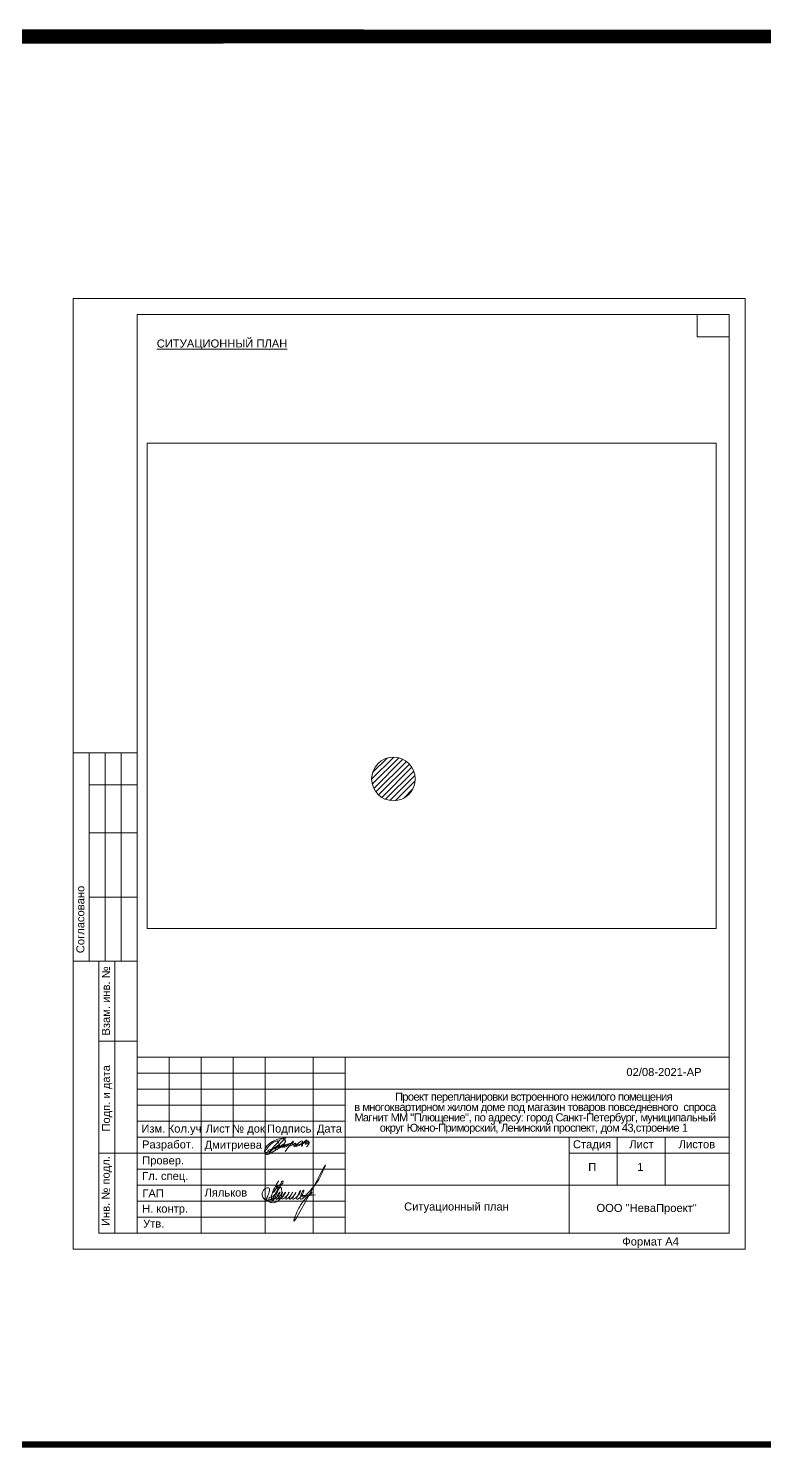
# Model space of a CAD drawing. Header units: metres. Extents: x -443 to 179, y -184 to -91.
# Drawn here: x -320.96 to -297.96, y -183.84 to -139.35 of the extents above; entities that cross this region are included whole.
import ezdxf
from ezdxf.enums import TextEntityAlignment as Align

# ---------------------------------------------------------------- set-up
doc = ezdxf.new("R2010")
doc.units = ezdxf.units.M
doc.header["$MEASUREMENT"] = 0
doc.header["$XCLIPFRAME"] = 0
for name, color, linetype, lineweight in [('Level 1', 7, 'Continuous', 0), ('Level 50', 7, 'Continuous', 0), ('Level 63', 7, 'Continuous', 0)]:
    doc.layers.add(name, color=color, linetype=linetype, lineweight=lineweight)
doc.styles.add('GOST 2.304', font='CS_Gost2304.shx')
doc.styles.add('Style-Arial', font='arial.ttf')
picture_1 = doc.add_image_def('image1.jpg', size_in_pixel=(839, 752))

# ---------------------------------------------------------------- blocks, each defined once
blk = doc.blocks.new('*U4')
at = {"layer": 'Level 50', "color": 7, "linetype": 'Continuous', "lineweight": 0}
for p, q in [((10.511, 14.855), (-10.489, 14.855)), ((-10.489, 14.855), (-10.489, -14.845)), ((10.511, -14.845), (10.511, 14.855)), ((-10.489, -14.845), (10.511, -14.845))]:
    blk.add_line(p, q, dxfattribs=at)
at = {"layer": 'Level 50', "color": 7, "linetype": 'Continuous', "lineweight": 13}
for p, q in [((-8.489, 14.355), (-8.489, -14.345)), ((-8.489, 14.355), (10.011, 14.355)), ((9.011, 13.655), (9.011, 14.355)), ((10.011, -14.345), (10.011, 14.355)), ((9.011, 13.655), (10.011, 13.655))]:
    blk.add_line(p, q, dxfattribs=at)
at = {"layer": 'Level 63', "color": 7, "linetype": 'Continuous', "lineweight": 13}
for p, q in [((-10.489, 0.655), (-8.489, 0.655)), ((-10.489, 0.655), (-10.489, -5.845)), ((-9.989, 0.655), (-9.989, -5.845)), ((-9.489, 0.655), (-9.489, -5.845)), ((-8.989, 0.655), (-8.989, -5.845)), ((-9.989, -0.345), (-8.489, -0.345)), ((-9.989, -1.845), (-8.489, -1.845)), ((-9.989, -3.845), (-8.489, -3.845)), ((-10.489, -5.845), (-8.489, -5.845)), ((-9.689, -5.845), (-8.489, -5.845)), ((-9.189, -14.345), (-9.189, -5.845)), ((-9.689, -8.345), (-8.489, -8.345)), ((-8.489, -8.845), (10.011, -8.845)), ((-8.489, -8.845), (-8.489, -14.345)), ((-7.489, -8.845), (-7.489, -11.345)), ((-6.489, -8.845), (-6.489, -14.345)), ((-5.489, -8.845), (-5.489, -11.345)), ((-4.489, -8.845), (-4.489, -14.345)), ((-2.989, -8.845), (-2.989, -14.345)), ((-1.989, -8.845), (-1.989, -14.345)), ((-1.989, -9.845), (10.011, -9.845)), ((-8.489, -10.845), (-1.989, -10.845)), ((-8.489, -11.345), (-1.989, -11.345)), ((-1.989, -11.345), (10.011, -11.345)), ((-9.689, -11.845), (-8.489, -11.845)), ((5.011, -11.845), (10.011, -11.845)), ((-1.989, -12.845), (10.011, -12.845)), ((-8.489, -14.345), (10.011, -14.345))]:
    blk.add_line(p, q, dxfattribs=at)
at = {"layer": 'Level 63', "color": 7, "linetype": 'Continuous', "lineweight": 0}
for p, q in [((-8.489, -9.345), (-1.989, -9.345)), ((-8.489, -9.845), (-1.989, -9.845)), ((-8.489, -10.345), (-1.989, -10.345)), ((-8.489, -11.845), (-1.989, -11.845)), ((-8.489, -12.345), (-1.989, -12.345)), ((-8.489, -12.845), (-1.989, -12.845)), ((-8.489, -13.345), (-1.989, -13.345)), ((-8.489, -13.845), (-1.989, -13.845))]:
    blk.add_line(p, q, dxfattribs=at)
at = {"layer": 'Level 63', "color": 7, "linetype": 'Continuous', "lineweight": 13, "flags": 128}
for points in [[(-8.489, -14.345), (-9.689, -14.345), (-9.689, -5.845)], [(5.011, -11.345), (5.011, -14.345)], [(6.511, -11.345), (6.511, -12.845)], [(8.011, -11.345), (8.011, -12.845)]]:
    blk.add_lwpolyline(points, dxfattribs=at)
at = {"color": 7, "linetype": 'Continuous', "lineweight": 0, "insert": (7.559, -14.646), "char_height": 0.25, "attachment_point": 5, "line_spacing_factor": 1.214483, "style": 'Style-Arial'}
blk.add_mtext('Формат А4', dxfattribs=at)
at = {"layer": 'Level 63', "color": 7, "linetype": 'Continuous', "lineweight": 0, "style": 'Style-Arial'}
for s, p in [('Согласовано', (-10.261, -4.547)), ('Взам. инв. №', (-9.463, -7.093)), ('Подп. и дата', (-9.46, -10.136)), ('Инв. № подл.', (-9.469, -13.033))]:
    blk.add_text(s, height=0.25002, rotation=90, dxfattribs=at).set_placement(p, align=Align.MIDDLE_CENTER)
for s, p in [('Изм.', (-7.982, -11.08)), ('Кол.уч', (-7.004, -11.08)), ('Лист', (-5.966, -11.08)), ('№ док', (-5.007, -11.08)), ('Подпись', (-3.733, -11.08)), ('Дата', (-2.478, -11.08)), ('Разработ.', (-7.52, -11.576)), ('Стадия', (5.73, -11.57)), ('Лист', (7.274, -11.57)), ('Листов', (9.008, -11.57)), ('Провер.', (-7.674, -12.074)), ('Гл. спец.', (-7.608, -12.561)), ('ГАП', (-7.987, -13.103)), ('Н. контр.', (-7.613, -13.58)), ('Утв.', (-7.969, -14.047))]:
    blk.add_text(s, height=0.25, dxfattribs=at).set_placement(p, align=Align.MIDDLE_CENTER)
at = {"layer": 'Level 63', "color": 7, "linetype": 'Continuous', "lineweight": 0, "insert": (7.434, -13.597), "char_height": 0.25, "attachment_point": 5, "line_spacing_factor": 0.6, "style": 'GOST 2.304'}
blk.add_mtext('\\fArial|b0|i0|c204204|p39;ООО "НеваПроект"', dxfattribs=at)
blk = doc.blocks.new('формат А4')
at = {"layer": 'Level 50', "color": 7, "linetype": 'Continuous', "lineweight": 0}
blk.add_blockref('*U4', (10.489, -14.855), dxfattribs=at)

msp = doc.modelspace()

# ---------------------------------------------------------------- hatches: boundary and pattern name
at = {"linetype": 'Continuous', "lineweight": 13}
h = msp.add_hatch(dxfattribs=at)
h.set_pattern_fill('ANSI31', color=1)
h.paths.add_polyline_path([(-310.23608315, -162.79665249, 1), (-308.87352543, -162.79665249, 1)])

# ---------------------------------------------------------------- linework, layer by layer
at = {"color": 1, "linetype": 'Continuous', "lineweight": 13}
msp.add_lwpolyline([(-442.29268327, -139.59917875, 0.5, 0.2, 0), (179.07218429, -139.59917875, 0.2, 0.2, 0), (179.07218429, -183.59219554, 0.2, 0.2, 0), (-442.29268327, -183.59219554, 0.2, 0.2, 0)], format="xyseb", close=True, dxfattribs=at)
at = {"color": 5, "linetype": 'Continuous', "lineweight": 20}
for points in [[(-312.94661702, -174.06755162), (-312.97782316, -174.04136973), (-313.00094647, -174.0322458), (-313.02893988, -174.02859688), (-313.07275275, -174.02981297), (-313.11839351, -174.0383282), (-313.17437776, -174.05049301), (-313.2425334, -174.08029699), (-313.27417616, -174.09306984), (-313.33405133, -174.12245296), (-313.4180277, -174.17597851), (-313.45879966, -174.21368902), (-313.49835344, -174.2489667), (-313.52512868, -174.28363634), (-313.54642796, -174.3152651), (-313.55981494, -174.33898602), (-313.57198504, -174.36635717), (-313.57807073, -174.39555244), (-313.58293954, -174.42353163), (-313.57928761, -174.44360363), (-313.56590063, -174.45880932), (-313.55190393, -174.46854129), (-313.52512868, -174.47097412), (-313.46610223, -174.44968604), (-313.40889981, -174.42292359), (-313.37179142, -174.38186916), (-313.32701099, -174.31959472), (-313.27249553, -174.25829419), (-313.21213852, -174.19407387), (-313.14399321, -174.12693442), (-313.10408031, -174.08801371), (-313.03690903, -174.03644255), (-312.98987957, -174.00645072), (-312.95939685, -173.99182625), (-312.9417172, -173.98573272), (-312.93379198, -173.98573272), (-312.92525702, -173.98877948), (-312.92220966, -173.99548237), (-312.92708622, -174.01010684), (-312.95695921, -174.05458896), (-313.0484048, -174.14842934), (-313.14899637, -174.23556683), (-313.25873134, -174.31600078), (-313.33813602, -174.37418451), (-313.44970018, -174.48447741), (-313.40763513, -174.42354211)], [(-312.94661702, -174.06755162), (-312.94008953, -174.07275436), (-312.93362663, -174.08822512), (-312.93077174, -174.10534788), (-312.93242525, -174.12802877), (-312.95681841, -174.17964117), (-313.00690427, -174.23625014), (-313.0546791, -174.27399011), (-313.14833368, -174.34441915), (-313.32029619, -174.44914933), (-313.40445729, -174.49538228), (-313.45309117, -174.52045935), (-313.48821535, -174.52740375), (-313.51909466, -174.52740375), (-313.5434116, -174.51930152), (-313.55962246, -174.50039783), (-313.56425488, -174.48303683), (-313.56232492, -174.44831483), (-313.55212999, -174.41964054), (-313.528499, -174.37433701), (-313.51455267, -174.3499426), (-313.49479451, -174.32206355), (-313.4618664, -174.28334246), (-313.43823541, -174.2616584), (-313.39474033, -174.22156021), (-313.34050519, -174.1805156), (-313.30873841, -174.15728296), (-313.27774801, -174.13830989), (-313.24791764, -174.12398322), (-313.21305182, -174.11004336), (-313.18167258, -174.10500949), (-313.16307834, -174.10926907), (-313.14332148, -174.13288854), (-313.14525789, -174.16580146), (-313.15416876, -174.18206484)], [(-313.46702587, -174.42503833), (-313.47571843, -174.41945335), (-313.46081746, -174.39835377), (-313.18391128, -174.30216499), (-313.14076241, -174.25886362), (-313.12269135, -174.23581816), (-313.17191946, -174.26073226), (-313.21242401, -174.2949889), (-313.26102946, -174.35540452), (-313.26201253, -174.36110992), (-313.25956456, -174.36386347), (-313.25512591, -174.36371031), (-313.24900405, -174.36172189), (-313.2398219, -174.35499152), (-313.1836878, -174.30225924)], [(-313.12324036, -174.23471727), (-313.10997094, -174.2271033), (-313.10775937, -174.22955969), (-313.14584695, -174.2892416), (-313.15493868, -174.30446954), (-313.15665807, -174.31183741), (-313.15395561, -174.31453925), (-313.14486389, -174.31232895), (-313.01809776, -174.22688534), (-313.01849176, -174.22177751), (-313.02753182, -174.22649264), (-313.10418624, -174.31332512), (-313.10104069, -174.31961108), (-313.08688897, -174.31450325), (-312.96267157, -174.2312071), (-312.95716848, -174.22020602), (-312.96896137, -174.22177751), (-313.038932, -174.29839434), (-313.03657316, -174.30507366), (-313.03107007, -174.30664515), (-313.02320815, -174.30468095), (-313.00984313, -174.29407258), (-312.97446446, -174.28149935), (-312.95127139, -174.26263951), (-312.92965174, -174.25163843), (-312.91510731, -174.24142277), (-312.90410113, -174.23238589), (-312.90252771, -174.21941995), (-312.90999693, -174.22059873), (-312.93083116, -174.23552952), (-312.9457683, -174.25045965), (-312.96149216, -174.2618541), (-312.96856866, -174.27482003), (-312.97525117, -174.28582111), (-312.97564388, -174.29210772), (-312.97367775, -174.29760826), (-312.96974679, -174.29957312), (-312.95874061, -174.29878704), (-312.94969927, -174.29485799), (-312.93240329, -174.29053623)], [(-312.8980529, -174.22205045), (-312.71926191, -174.16536817), (-312.6968155, -174.15277204), (-312.68775736, -174.14686766), (-312.68342594, -174.13427219), (-312.68224394, -174.12206942), (-312.69012008, -174.11734578), (-312.70114692, -174.12521829), (-312.76573201, -174.19252857), (-312.94100929, -174.43792637)], [(-312.91104588, -174.292721), (-312.86361596, -174.23425125), (-312.84661968, -174.21410333), (-312.83594808, -174.20620203), (-312.82606577, -174.20462138), (-312.82211414, -174.20857203), (-312.82211414, -174.212128), (-312.82725165, -174.22674528), (-312.83634337, -174.2374119)], [(-312.83318103, -174.27533841), (-312.81025666, -174.2690171), (-312.77468293, -174.25874515), (-312.75096797, -174.25044918), (-312.73357769, -174.24017723), (-312.717372, -174.23109126), (-312.70393335, -174.21686865), (-312.70353805, -174.20106605), (-312.70907086, -174.19395475), (-312.72172021, -174.18881878), (-312.74227283, -174.18881878), (-312.77270776, -174.1963254)], [(-312.63064279, -174.20117601), (-312.61126571, -174.18354601), (-312.61052034, -174.17286826), (-312.63039476, -174.17808277), (-312.64679035, -174.19173988), (-312.66815551, -174.21135633), (-312.68107356, -174.22774472), (-312.68181894, -174.2418986), (-312.6783414, -174.24438183), (-312.67088897, -174.24438183), (-312.65424406, -174.24165054), (-312.63660576, -174.23569118), (-312.61996085, -174.22451666), (-312.60530274, -174.21433634), (-312.59238469, -174.20316246), (-312.58716708, -174.195216), (-312.59114197, -174.1942231), (-312.62492913, -174.23444957), (-312.66741014, -174.28684281)], [(-312.62864436, -174.25843033), (-312.49258757, -174.22157265), (-312.42201626, -174.18026623), (-312.39849249, -174.14976389), (-312.39976363, -174.11608323), (-312.41311443, -174.10782194), (-312.45952641, -174.12498004), (-312.51420335, -174.16946347), (-312.60130589, -174.25525266), (-312.60448502, -174.27050416), (-312.59749119, -174.27876544), (-312.56888158, -174.27304629), (-312.49703784, -174.24762691), (-312.37687542, -174.18217284), (-312.34230672, -174.16741419), (-312.26029131, -174.10767926), (-312.25711217, -174.08861521), (-312.25965574, -174.07590585), (-312.28063594, -174.07844733), (-312.34802812, -174.13564078), (-312.40842776, -174.2220655), (-312.4261875, -174.26068382), (-312.41782565, -174.27182628), (-312.39473334, -174.26346944), (-312.39274267, -174.24357154), (-312.40428882, -174.22566271), (-312.42300191, -174.21889765), (-312.42539046, -174.21054015)], [(-312.19400233, -174.16993341), (-312.19997563, -174.15202458), (-312.21231754, -174.14884103), (-312.24018823, -174.14844308), (-312.27920721, -174.16396359), (-312.29712454, -174.17590259), (-312.31026349, -174.19301487), (-312.31026349, -174.20137237), (-312.30269868, -174.2061477), (-312.29194828, -174.2061477), (-312.26965173, -174.20097442), (-312.24695729, -174.1942087), (-312.22864208, -174.18823953), (-312.21271542, -174.18386148), (-312.20037351, -174.1751067), (-312.19241082, -174.16873892), (-312.19241082, -174.15282047), (-312.19400233, -174.1269534), (-312.20315993, -174.11063701), (-312.23023488, -174.10904523), (-312.24855009, -174.11780002)], [(-312.20116926, -174.17749437), (-312.19400233, -174.18505597), (-312.19320657, -174.19182104), (-312.21032687, -174.22007643), (-312.27602162, -174.29568923)]]:
    msp.add_lwpolyline(points, dxfattribs=at)
at = {"color": 1, "linetype": 'Continuous', "lineweight": 13}
msp.add_circle((-309.55480429, -162.79665249), 0.68127886, dxfattribs=at)
at = {"color": 5, "linetype": 'Continuous', "lineweight": 20}
msp.add_spline([(-313.55647432, -175.98650291), (-313.45380891, -175.7516851), (-313.42862555, -175.65769954), (-313.42862555, -175.60449562), (-313.45985289, -175.57326828), (-313.50913316, -175.57326828), (-313.58647943, -175.61792417), (-313.64123195, -175.6877125), (-313.65568362, -175.72810084), (-313.65568362, -175.79671744), (-313.63863613, -175.86033954), (-313.59579925, -175.92103718), (-313.54653729, -175.94947859), (-313.47977467, -175.96062171), (-313.41172251, -175.94238719), (-313.3532464, -175.91579106), (-313.31313936, -175.88479129), (-313.24177559, -175.7611856), (-313.17558168, -175.6251221), (-313.12185621, -175.51469432), (-313.06562677, -175.41730209), (-313.02841331, -175.36514117), (-313.01104925, -175.36048849), (-313.00435576, -175.38546893), (-313.0153678, -175.42656643), (-313.04784064, -175.47140663), (-313.23906762, -175.83983725), (-313.29983563, -175.94509051), (-313.34534994, -175.97136821), (-313.35752333, -175.95028327), (-313.36317666, -175.92918478), (-313.37066878, -175.85371409), (-313.33754513, -175.73009495), (-313.24270305, -175.52340187), (-313.14444088, -175.35320681), (-313.2414946, -175.55051963), (-313.17835218, -175.49492653), (-313.30712439, -175.71796656), (-313.20637403, -175.58744239), (-313.13220302, -175.54461974), (-313.07595717, -175.55969077), (-313.04915855, -175.61981932), (-313.0412482, -175.71673983), (-313.11202731, -175.93955981), (-313.19979454, -176.0038486), (-313.26435355, -176.03078187), (-313.36355853, -176.03453397), (-313.43233701, -176.00537287), (-313.44485188, -175.98369648), (-313.45240818, -175.93308188), (-313.43864028, -175.88169939), (-313.36292478, -175.85411511), (-313.21002241, -175.71714173), (-313.32551622, -175.94437022), (-313.26605798, -175.91004198), (-313.11182065, -175.75580465), (-313.09970159, -175.71057571), (-313.22486892, -175.92737189), (-313.09190358, -175.82638633), (-313.02354639, -175.70347661), (-313.14090113, -175.93650445), (-312.97903407, -175.80890717), (-312.92057636, -175.70347661), (-313.04378235, -175.92105448), (-312.87767145, -175.81504757), (-312.8111932, -175.70347661), (-312.92098699, -175.92332749), (-312.75111438, -175.78683265), (-312.70360326, -175.70347661), (-312.80521979, -175.92012732), (-312.60762826, -175.72808587), (-312.60275805, -175.71587015), (-312.70122629, -175.90817858), (-312.45706778, -175.6812177), (-312.45440257, -175.67127097), (-312.57848637, -175.91173243), (-312.35941602, -175.6811256), (-312.35941602, -175.65218054), (-312.46862491, -175.90001745), (-312.16837007, -175.6751609), (-311.8243113, -175.18208368), (-311.68935631, -174.89156331), (-312.66685628, -176.58464293), (-312.48374372, -176.1526623), (-312.25900863, -175.86207045), (-312.10586658, -175.70892841), (-312.16148405, -175.80526069), (-312.43154934, -175.83763048), (-311.98885019, -175.79506651)], degree=3, dxfattribs=at)

# ---------------------------------------------------------------- block references
at = {"layer": 'Level 50', "color": 7, "linetype": 'Continuous', "lineweight": 0}
msp.add_blockref('формат А4', (-319.56700512, -147.78575835), dxfattribs=at)

# ---------------------------------------------------------------- texts
at = {"color": 7, "linetype": 'Continuous', "lineweight": 13, "style": 'Style-Arial'}
msp.add_text('%%UСИТУАЦИОННЫЙ ПЛАН', height=0.25, dxfattribs=at).set_placement((-316.95087509, -149.06655572), align=Align.TOP_LEFT)
msp.add_text('02/08-2021-АР ', height=0.25, dxfattribs=at).set_placement((-301.05201754, -171.82894378), align=Align.TOP_CENTER)
at = {"color": 7, "lineweight": 13, "style": 'Style-Arial'}
msp.add_text('Ляльков', height=0.25, dxfattribs=at).set_placement((-315.46043774, -175.59449583), align=Align.TOP_LEFT)
at = {"color": 7, "linetype": 'Continuous', "lineweight": 13, "insert": (-305.17630104, -172.59776174), "char_height": 0.25, "width": 13.7464597137, "attachment_point": 2, "line_spacing_factor": 0.776524, "style": 'Style-Arial'}
msp.add_mtext('{\\T0.9;Проект перепланировки встроенного нежилого помещения\\P в многоквартирном жилом доме под магазин товаров повседневного  спроса \\P Магнит ММ "Плющение", по адресу: город Санкт-Петербург, муниципальный \\Pокруг Южно-Приморский, Ленинский проспект, дом 43,строение 1}', dxfattribs=at)
at = {"color": 7, "linetype": 'Continuous', "lineweight": 0, "char_height": 0.25, "attachment_point": 5, "line_spacing_factor": 0.72, "style": 'GOST 2.304'}
for s, insert in [('\\fArial|b0|i0|c204204|p39;П', (-303.34139907, -174.91904525)), ('\\fArial|b0|i0|c204204|p39;1', (-301.83610011, -174.9180925))]:
    msp.add_mtext(s, dxfattribs=dict(at, insert=insert))
at = {"color": 7, "linetype": 'Continuous', "lineweight": 13, "insert": (-307.58425517, -176.19370713), "char_height": 0.25, "attachment_point": 5, "line_spacing_factor": 0.6, "style": 'Style-Arial'}
msp.add_mtext('Ситуационный план', dxfattribs=at)
at = {"layer": 'Level 1', "color": 7, "linetype": 'Continuous', "lineweight": 0, "style": 'Style-Arial'}
msp.add_text('Дмитриева', height=0.25, dxfattribs=at).set_placement((-314.56153913, -174.22653221), align=Align.MIDDLE_CENTER)

# ---------------------------------------------------------------- pictures from other files: only their frames are drawn
at = {"color": 7, "linetype": 'Continuous', "lineweight": 13}
image = msp.add_image(picture_1, insert=(-317.25418729, -167.47218809), size_in_units=(17.78347081, 15.93941603), dxfattribs=at)
image.set_boundary_path([(-0.5, 35.9234192), (838.5, 751.5)])

doc.saveas('drawing.dxf')
